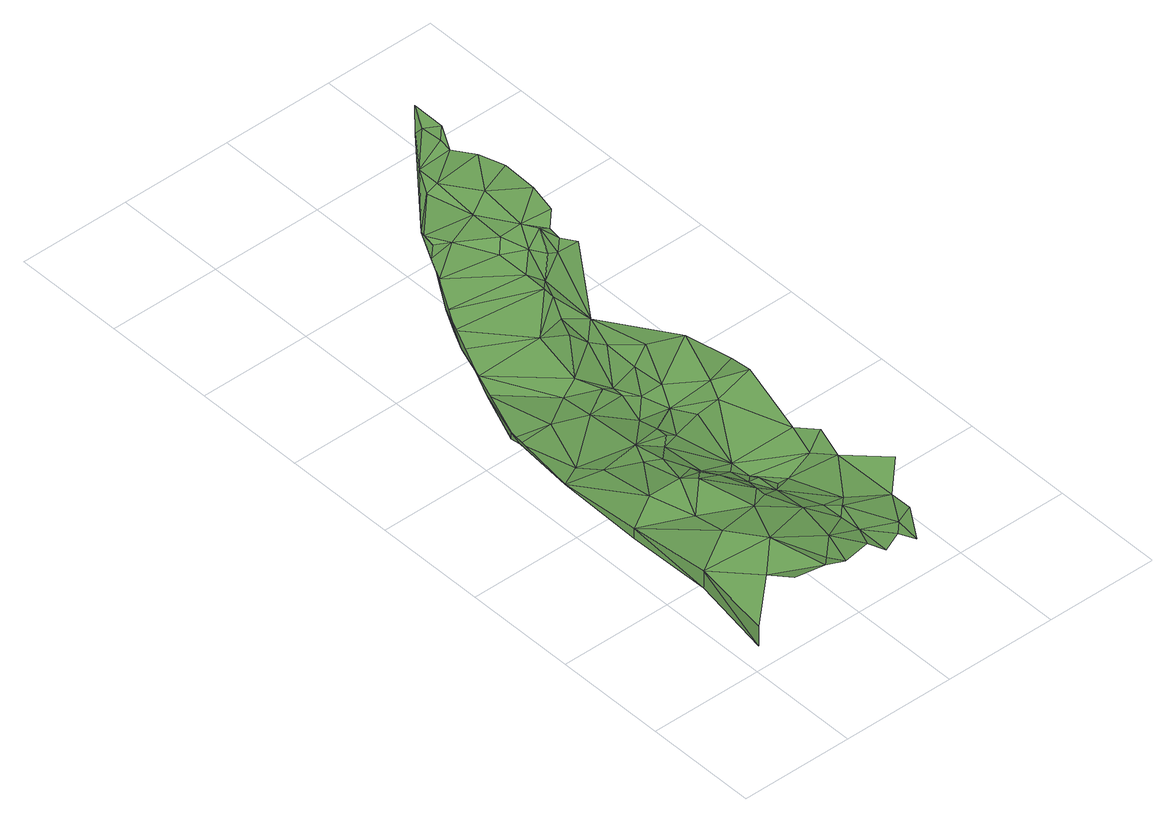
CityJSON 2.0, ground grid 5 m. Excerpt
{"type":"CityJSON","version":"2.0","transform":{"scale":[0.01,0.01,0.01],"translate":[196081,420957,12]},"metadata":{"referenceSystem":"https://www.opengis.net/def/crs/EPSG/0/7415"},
"CityObjects":{
"plantcover1":{"type":"PlantCover","attributes":{"3df_class":"Forest","bgt_fysiekvoorkomen":"groenvoorziening","bgt_status":"bestaand","identificatienamespace":"NL.IMGeo","begroeidterreindeeloptalud":"true","plus_fysiekvoorkomen":"gras- en kruidachtigen","relatievehoogteligging":0,"aantal_punten":0},"geometry":[{"type":"MultiSurface","lod":"1","boundaries":[[[0,1,2]],[[0,2,3]],[[4,2,1]],[[3,2,5]],[[3,5,6]],[[5,2,7]],[[8,2,4]],[[6,5,9]],[[10,4,11]],[[7,2,8]],[[5,7,12]],[[5,13,9]],[[4,10,8]],[[13,5,12]],[[14,9,13]],[[10,15,8]],[[9,14,16]],[[9,16,17]],[[10,18,15]],[[12,7,19]],[[17,20,9]],[[19,7,8]],[[13,12,21]],[[8,15,22]],[[23,20,17]],[[14,13,24]],[[15,18,22]],[[21,12,25]],[[25,12,19]],[[24,13,21]],[[16,26,17]],[[26,23,17]],[[16,14,27]],[[19,8,28]],[[8,22,28]],[[20,23,29]],[[22,18,30]],[[27,14,24]],[[21,25,31]],[[29,23,26]],[[21,32,24]],[[33,25,19]],[[34,26,16]],[[35,32,21]],[[31,35,21]],[[20,29,36]],[[27,34,16]],[[19,28,37]],[[31,25,38]],[[19,37,33]],[[30,39,22]],[[32,27,24]],[[38,25,33]],[[28,22,40]],[[35,41,32]],[[41,35,31]],[[30,42,39]],[[22,39,40]],[[41,31,38]],[[43,29,26]],[[32,44,27]],[[41,44,32]],[[29,45,36]],[[46,38,33]],[[47,37,28]],[[37,47,33]],[[39,42,48]],[[49,41,38]],[[34,43,26]],[[50,28,40]],[[45,29,43]],[[46,33,47]],[[28,50,47]],[[49,38,46]],[[40,39,51]],[[52,27,44]],[[45,53,36]],[[34,27,54]],[[50,40,51]],[[55,44,41]],[[48,56,39]],[[55,41,49]],[[47,57,46]],[[52,58,27]],[[39,56,51]],[[59,49,46]],[[57,59,46]],[[54,27,58]],[[60,47,50]],[[47,61,57]],[[48,62,56]],[[60,50,51]],[[53,63,36]],[[64,45,43]],[[59,55,49]],[[65,52,44]],[[57,61,59]],[[34,66,43]],[[65,44,55]],[[47,67,61]],[[60,67,47]],[[65,58,52]],[[61,67,59]],[[34,54,68]],[[45,69,53]],[[56,62,70]],[[56,71,51]],[[66,64,43]],[[53,72,63]],[[34,68,66]],[[71,60,51]],[[45,64,69]],[[73,55,59]],[[58,74,54]],[[74,58,65]],[[55,75,65]],[[67,73,59]],[[69,72,53]],[[56,70,71]],[[76,63,72]],[[66,77,64]],[[60,78,67]],[[54,79,68]],[[68,77,66]],[[79,54,74]],[[71,78,60]],[[65,75,74]],[[68,79,77]],[[80,63,76]],[[78,73,67]],[[55,81,75]],[[64,77,82]],[[73,83,55]],[[64,84,69]],[[85,79,74]],[[79,86,77]],[[83,81,55]],[[64,82,84]],[[76,72,87]],[[75,81,74]],[[69,87,72]],[[71,88,78]],[[89,80,76]],[[85,86,79]],[[78,90,73]],[[86,91,77]],[[77,91,82]],[[85,74,92]],[[84,93,69]],[[73,90,83]],[[81,92,74]],[[76,94,89]],[[89,95,80]],[[84,82,93]],[[86,85,96]],[[93,97,69]],[[86,96,91]],[[76,87,94]],[[69,97,87]],[[95,98,80]],[[82,91,99]],[[82,99,93]],[[83,100,81]],[[89,101,95]],[[102,85,92]],[[81,100,92]],[[91,96,99]],[[96,85,102]],[[93,99,97]],[[103,98,95]],[[101,103,95]],[[89,104,101]],[[94,104,89]],[[103,105,98]],[[101,105,103]],[[97,99,106]],[[97,106,87]],[[96,102,99]],[[100,107,92]],[[87,106,94]],[[107,102,92]],[[108,98,105]],[[105,101,109]],[[110,101,104]],[[94,106,111]],[[94,111,104]],[[99,112,106]],[[101,110,109]],[[104,111,110]],[[105,109,108]],[[106,113,111]],[[98,108,114]],[[106,112,113]],[[111,115,110]],[[110,115,109]],[[116,112,99]],[[117,108,109]],[[111,113,118]],[[118,115,111]],[[108,117,114]],[[113,112,118]],[[98,114,119]],[[120,109,115]],[[120,117,109]],[[121,118,112]],[[122,115,118]],[[116,121,112]],[[121,122,118]],[[123,114,117]],[[122,124,115]],[[115,125,120]],[[126,117,120]],[[124,125,115]],[[126,123,117]],[[114,123,127]],[[114,127,128]],[[125,129,120]],[[114,128,119]],[[120,129,126]],[[127,123,130]],[[127,130,128]],[[131,119,128]],[[128,130,131]]]}]}
},
"vertices":[
[18,12,172],[18,12,268],[83,388,254],[83,388,172],[234,212,262],[74,763,222],[74,763,172],[284,512,253],[384,362,259],[83,1157,172],[434,112,261],[284,112,286],[284,662,227],[234,862,223],[234,1112,185],[484,162,236],[184,1212,159],[134,1462,140],[534,112,222],[484,562,225],[127,1506,172],[384,862,220],[584,262,218],[134,1512,132],[384,1062,169],[434,812,224],[284,1462,148],[434,1162,158],[634,462,195],[234,1762,125],[684,162,186],[484,862,193],[434,1012,188],[584,662,188],[434,1412,140],[484,912,180],[256,1847,172],[584,612,191],[534,812,182],[734,262,162],[734,362,155],[534,912,138],[734,112,159],[434,1562,126],[534,1112,122],[284,1862,123],[634,762,124],[684,662,121],[834,162,149],[634,862,107],[734,462,150],[784,412,150],[584,1162,117],[334,2012,126],[584,1312,93],[684,912,87],[884,212,144],[684,762,116],[584,1212,117],[684,812,90],[834,462,127],[734,712,91],[884,112,125],[377,2113,172],[534,1612,130],[634,1162,88],[584,1512,115],[784,712,87],[634,1462,88],[584,1862,134],[984,262,122],[984,362,121],[384,2112,124],[934,762,91],[734,1312,63],[784,1212,70],[434,2212,127],[634,1512,89],[984,662,116],[684,1412,86],[518,2360,172],[884,1212,85],[734,1762,92],[984,912,87],[684,1812,125],[784,1412,85],[784,1562,73],[784,2062,126],[1134,512,118],[534,2362,125],[1034,812,113],[784,1712,83],[934,1312,85],[734,1912,107],[784,2162,130],[584,2462,128],[884,1612,92],[784,2012,121],[620,2559,172],[834,1862,83],[1084,1262,83],[684,2462,150],[1034,1562,82],[634,2512,134],[784,2312,130],[634,2562,146],[834,2112,104],[1084,1362,71],[784,2712,164],[834,2512,163],[834,2362,156],[884,2262,130],[984,2212,91],[934,2212,115],[834,2812,187],[934,2362,160],[1084,2212,86],[834,2712,187],[984,2312,142],[970,2987,172],[934,2562,191],[1034,2262,98],[1034,2312,112],[984,2812,197],[1084,2362,146],[1084,2462,185],[1034,2712,213],[984,2862,211],[984,2962,205],[1084,2612,196],[1034,2912,220],[1034,3062,222]
]}
